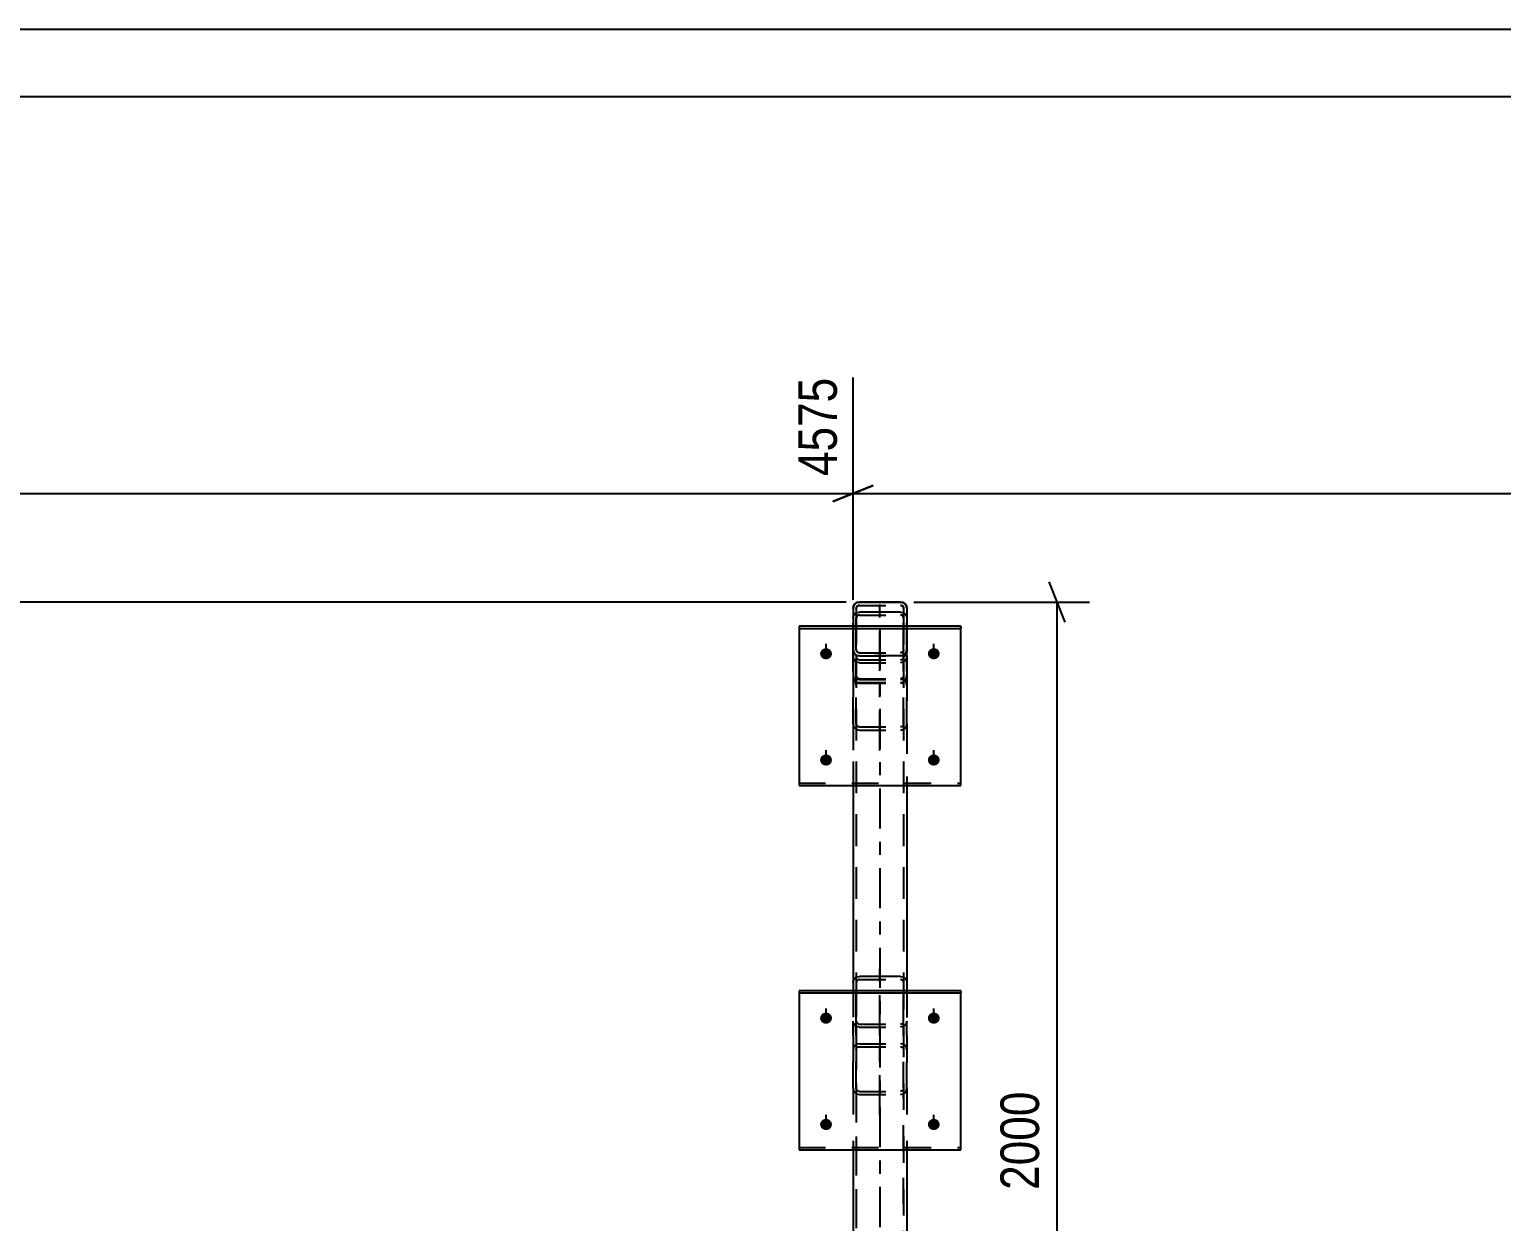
# Model space of a CAD drawing. Header units: millimetres. Extents: x -107 to 1082, y -577 to 264.
# Drawn here: x 81.6 to 190.9, y 175 to 263.5 of the extents above; entities that cross this region are included whole.
import ezdxf

# ---------------------------------------------------------------- set-up
doc = ezdxf.new("R2010")
doc.units = ezdxf.units.MM
doc.linetypes.add('DXK_LINE_DOT2', pattern=[3.9198, 1.9599, -1.9599])
doc.linetypes.add('DXK_LINE_DOT3', pattern=[5.9187, 2.979, -0.9799, 0.9799, -0.9799])
doc.styles.add('Arial Narrow', font='ARIALN.TTF', dxfattribs={"height": 0.2})

# ---------------------------------------------------------------- blocks, each defined once
blk = doc.blocks.new('Unknown-389677451-1162')
at = {"color": 5, "linetype": 'Continuous'}
for p, q in [((1081.77, 263.53), (-107.23, 263.53)), ((1076.77, 258.53), (-102.23, 258.53))]:
    blk.add_line(p, q, dxfattribs=at)
blk = doc.blocks.new('Bolt-389677451-33499 - 1931')
at = {"linetype": 'Continuous'}
for points in [[(148.78, 190.51), (148.87, 190.51), (148.96, 190.48), (149.04, 190.44), (149.1, 190.38), (149.16, 190.31), (149.19, 190.23), (149.21, 190.14), (149.21, 190.06), (149.19, 189.97), (149.16, 189.89), (149.1, 189.82), (149.04, 189.77), (148.96, 189.72), (148.87, 189.7), (148.78, 189.69), (148.68, 189.7), (148.6, 189.72), (148.52, 189.77), (148.45, 189.82), (148.4, 189.89), (148.36, 189.97), (148.34, 190.06), (148.34, 190.14), (148.36, 190.23), (148.4, 190.31), (148.45, 190.38), (148.52, 190.44), (148.6, 190.48), (148.68, 190.51)], [(148.78, 182.62), (148.87, 182.61), (148.96, 182.59), (149.04, 182.54), (149.1, 182.48), (149.16, 182.41), (149.19, 182.34), (149.21, 182.25), (149.21, 182.16), (149.19, 182.08), (149.16, 182), (149.1, 181.93), (149.04, 181.87), (148.96, 181.83), (148.87, 181.8), (148.78, 181.79), (148.68, 181.8), (148.6, 181.83), (148.52, 181.87), (148.45, 181.93), (148.4, 182), (148.36, 182.08), (148.34, 182.16), (148.34, 182.25), (148.36, 182.34), (148.4, 182.41), (148.45, 182.48), (148.52, 182.54), (148.6, 182.59), (148.68, 182.61)]]:
    blk.add_hatch(color=1, dxfattribs=at).paths.add_polyline_path(points)
at = {"color": 1, "linetype": 'Continuous'}
for p, q in [((148.78, 189.76), (148.78, 190.83)), ((148.78, 181.87), (148.78, 182.93))]:
    blk.add_line(p, q, dxfattribs=at)
blk = doc.blocks.new('Part-389677451-2042 - 1931')
at = {"color": 2, "linetype": 'Continuous'}
for p, q in [((142.81, 220.71), (142.92, 220.86)), ((142.92, 220.86), (143.07, 220.97)), ((143.07, 220.97), (143.26, 221)), ((143.26, 221), (146.3, 221)), ((146.3, 221), (146.48, 220.97)), ((146.48, 220.97), (146.64, 220.86)), ((146.64, 220.86), (146.74, 220.71)), ((142.78, 220.52), (142.81, 220.71)), ((142.78, 220.52), (142.78, 219.81)), ((146.74, 220.71), (146.78, 220.52)), ((146.78, 220.52), (146.78, 219.81)), ((142.78, 207.39), (142.78, 192.74)), ((146.78, 207.39), (146.78, 192.74)), ((142.78, 180.33), (142.78, 169.25)), ((146.78, 180.33), (146.78, 169.25)), ((142.78, 141), (142.78, 161.07)), ((146.78, 141), (146.78, 161.07)), ((146.74, 141), (142.78, 141)), ((146.78, 141), (146.74, 141))]:
    blk.add_line(p, q, dxfattribs=at)
at = {"color": 7, "linetype": 'DXK_LINE_DOT2'}
for p, q in [((142.78, 219.81), (142.78, 207.39)), ((143.03, 220.62), (143.02, 220.52)), ((143.02, 220.52), (143.02, 141)), ((143.09, 220.69), (143.03, 220.62)), ((143.16, 220.75), (143.09, 220.69)), ((143.26, 220.76), (143.16, 220.75)), ((143.26, 220.76), (146.3, 220.76)), ((146.39, 220.75), (146.3, 220.76)), ((146.47, 220.69), (146.39, 220.75)), ((146.52, 220.62), (146.47, 220.69)), ((146.54, 220.52), (146.52, 220.62)), ((146.54, 220.52), (146.54, 141)), ((146.78, 219.81), (146.78, 207.39)), ((142.81, 217.3), (142.78, 217.48)), ((142.92, 217.14), (142.81, 217.3)), ((143.07, 217.04), (142.92, 217.14)), ((143.02, 217.48), (143.03, 217.39)), ((143.03, 217.39), (143.09, 217.31)), ((143.26, 217), (143.07, 217.04)), ((143.09, 217.31), (143.16, 217.26)), ((143.16, 217.26), (143.26, 217.24)), ((143.26, 217.24), (146.3, 217.24)), ((143.26, 217), (146.3, 217)), ((146.3, 217.24), (146.39, 217.26)), ((146.48, 217.04), (146.3, 217)), ((146.39, 217.26), (146.47, 217.31)), ((146.47, 217.31), (146.52, 217.39)), ((146.64, 217.14), (146.48, 217.04)), ((146.52, 217.39), (146.54, 217.48)), ((146.74, 217.3), (146.64, 217.14)), ((146.78, 217.48), (146.74, 217.3)), ((142.78, 192.74), (142.78, 180.33)), ((146.78, 192.74), (146.78, 180.33)), ((143.02, 192.14), (143.02, 141)), ((146.54, 141), (146.54, 184.51)), ((142.78, 169.25), (142.78, 161.07)), ((146.78, 169.25), (146.78, 161.07)), ((146.52, 141), (146.54, 141))]:
    blk.add_line(p, q, dxfattribs=at)
at = {"color": 7, "linetype": 'DXK_LINE_DOT3'}
blk.add_line((144.78, 219), (144.78, 141), dxfattribs=at)
blk = doc.blocks.new('Part-389677451-2259 - 1931')
at = {"color": 2, "linetype": 'Continuous'}
for p, q in [((142.92, 220.86), (142.81, 220.71)), ((143.07, 220.97), (142.92, 220.86)), ((143.26, 221), (143.07, 220.97)), ((146.3, 221), (143.26, 221)), ((146.48, 220.97), (146.3, 221)), ((146.64, 220.86), (146.48, 220.97)), ((146.74, 220.71), (146.64, 220.86)), ((142.81, 220.71), (142.78, 220.52)), ((142.78, 220.52), (142.78, 220.52)), ((146.78, 220.52), (146.74, 220.71)), ((146.78, 220.52), (146.78, 220.52))]:
    blk.add_line(p, q, dxfattribs=at)
at = {"color": 7, "linetype": 'DXK_LINE_DOT2'}
for p, q in [((142.78, 217.48), (142.78, 220.52)), ((143.02, 220.52), (143.03, 220.62)), ((143.02, 220.52), (143.02, 220.52)), ((143.02, 217.48), (143.02, 220.52)), ((143.03, 220.62), (143.09, 220.69)), ((143.09, 220.69), (143.16, 220.75)), ((143.16, 220.75), (143.26, 220.76)), ((143.26, 220.76), (143.26, 220.76)), ((143.26, 220.76), (146.3, 220.76)), ((146.3, 220.76), (146.3, 220.76)), ((146.3, 220.76), (146.39, 220.75)), ((146.39, 220.75), (146.47, 220.69)), ((146.47, 220.69), (146.52, 220.62)), ((146.52, 220.62), (146.54, 220.52)), ((146.54, 220.52), (146.54, 220.52)), ((146.54, 217.48), (146.54, 220.52)), ((146.78, 217.48), (146.78, 220.52)), ((142.78, 217.48), (142.78, 217.48)), ((142.78, 217.48), (142.81, 217.3)), ((142.81, 217.3), (142.92, 217.14)), ((142.92, 217.14), (143.07, 217.04)), ((143.02, 217.48), (143.02, 217.48)), ((143.03, 217.39), (143.02, 217.48)), ((143.09, 217.31), (143.03, 217.39)), ((143.07, 217.04), (143.26, 217)), ((143.16, 217.26), (143.09, 217.31)), ((143.26, 217.24), (143.16, 217.26)), ((143.26, 217.24), (143.26, 217.24)), ((143.26, 217.24), (146.3, 217.24)), ((146.3, 217), (143.26, 217)), ((146.39, 217.26), (146.3, 217.24)), ((146.3, 217.24), (146.3, 217.24)), ((146.3, 217), (146.48, 217.04)), ((146.47, 217.31), (146.39, 217.26)), ((146.52, 217.39), (146.47, 217.31)), ((146.48, 217.04), (146.64, 217.14)), ((146.54, 217.48), (146.52, 217.39)), ((146.54, 217.48), (146.54, 217.48)), ((146.64, 217.14), (146.74, 217.3)), ((146.74, 217.3), (146.78, 217.48)), ((146.78, 217.48), (146.78, 217.48))]:
    blk.add_line(p, q, dxfattribs=at)
blk = doc.blocks.new('Part-389677451-2260 - 1931')
at = {"color": 7, "linetype": 'DXK_LINE_DOT2'}
for p, q in [((146.78, 217), (142.78, 217)), ((142.78, 217), (142.78, 189.01)), ((143.02, 217), (143.02, 189.01)), ((146.54, 217), (146.54, 189.01)), ((146.78, 217), (146.78, 215.62)), ((142.78, 215.62), (142.81, 215.37)), ((142.81, 215.37), (142.92, 215.16)), ((143.03, 215.5), (143.02, 215.62)), ((143.09, 215.39), (143.03, 215.5)), ((143.16, 215.32), (143.09, 215.39)), ((146.47, 215.39), (146.39, 215.32)), ((146.52, 215.5), (146.47, 215.39)), ((146.54, 215.62), (146.52, 215.5)), ((146.64, 215.16), (146.74, 215.37)), ((146.74, 215.37), (146.78, 215.62)), ((146.78, 215.62), (146.78, 189.01)), ((142.92, 215.16), (143.07, 215.02)), ((143.07, 215.02), (143.26, 214.97)), ((143.26, 215.3), (143.16, 215.32)), ((143.26, 215.3), (146.3, 215.3)), ((143.26, 214.97), (146.3, 214.97)), ((146.39, 215.32), (146.3, 215.3)), ((146.3, 214.97), (146.48, 215.02)), ((146.48, 215.02), (146.64, 215.16))]:
    blk.add_line(p, q, dxfattribs=at)
blk = doc.blocks.new('Bolt-389677451-33504 - 1931')
at = {"linetype": 'Continuous'}
for points in [[(140.78, 217.58), (140.87, 217.57), (140.96, 217.54), (141.04, 217.5), (141.1, 217.44), (141.16, 217.37), (141.19, 217.29), (141.21, 217.21), (141.21, 217.12), (141.19, 217.04), (141.16, 216.96), (141.1, 216.89), (141.04, 216.83), (140.96, 216.79), (140.87, 216.76), (140.78, 216.75), (140.68, 216.76), (140.6, 216.79), (140.52, 216.83), (140.45, 216.89), (140.4, 216.96), (140.36, 217.04), (140.34, 217.12), (140.34, 217.21), (140.36, 217.29), (140.4, 217.37), (140.45, 217.44), (140.52, 217.5), (140.6, 217.54), (140.68, 217.57)], [(140.78, 209.68), (140.87, 209.68), (140.96, 209.65), (141.04, 209.61), (141.1, 209.55), (141.16, 209.48), (141.19, 209.4), (141.21, 209.31), (141.21, 209.23), (141.19, 209.14), (141.16, 209.06), (141.1, 208.99), (141.04, 208.94), (140.96, 208.89), (140.87, 208.87), (140.78, 208.86), (140.68, 208.87), (140.6, 208.89), (140.52, 208.94), (140.45, 208.99), (140.4, 209.06), (140.36, 209.14), (140.34, 209.23), (140.34, 209.31), (140.36, 209.4), (140.4, 209.48), (140.45, 209.55), (140.52, 209.61), (140.6, 209.65), (140.68, 209.68)]]:
    blk.add_hatch(color=1, dxfattribs=at).paths.add_polyline_path(points)
at = {"color": 1, "linetype": 'Continuous'}
for p, q in [((140.78, 216.82), (140.78, 217.89)), ((140.78, 208.93), (140.78, 210))]:
    blk.add_line(p, q, dxfattribs=at)
blk = doc.blocks.new('Part-389677451-33483 - 1931')
at = {"color": 7, "linetype": 'DXK_LINE_DOT3'}
blk.add_line((144.78, 182.9), (144.78, 194.73), dxfattribs=at)
at = {"color": 2, "linetype": 'Continuous'}
for p, q in [((142.78, 192.74), (142.81, 192.92)), ((142.78, 192.74), (142.78, 192.14)), ((142.81, 192.92), (142.92, 193.06)), ((142.92, 193.06), (143.07, 193.16)), ((143.07, 193.16), (143.26, 193.2)), ((146.3, 193.2), (143.26, 193.2)), ((146.3, 193.2), (146.48, 193.16)), ((146.48, 193.16), (146.64, 193.06)), ((146.64, 193.06), (146.74, 192.92)), ((146.74, 192.92), (146.78, 192.74)), ((146.78, 192.74), (146.78, 192.14))]:
    blk.add_line(p, q, dxfattribs=at)
at = {"color": 7, "linetype": 'DXK_LINE_DOT2'}
for p, q in [((143.03, 192.83), (143.02, 192.74)), ((143.02, 192.74), (143.02, 187.75)), ((143.09, 192.9), (143.03, 192.83)), ((143.16, 192.95), (143.09, 192.9)), ((143.26, 192.97), (143.16, 192.95)), ((143.26, 193.2), (143.26, 193.2)), ((143.26, 192.97), (146.3, 192.97)), ((146.3, 193.2), (146.3, 193.2)), ((146.39, 192.95), (146.3, 192.97)), ((146.47, 192.9), (146.39, 192.95)), ((146.52, 192.83), (146.47, 192.9)), ((146.54, 192.74), (146.52, 192.83)), ((146.54, 192.74), (146.54, 187.75)), ((142.78, 192.14), (142.78, 189.89)), ((142.78, 192.14), (142.78, 187.75)), ((143.02, 189.89), (143.02, 192.14)), ((146.54, 189.89), (146.54, 192.14)), ((146.78, 192.14), (146.78, 189.89)), ((146.78, 192.14), (146.78, 187.75)), ((142.78, 184.89), (142.78, 189.89)), ((142.81, 189.71), (142.78, 189.89)), ((142.92, 189.57), (142.81, 189.71)), ((143.07, 189.47), (142.92, 189.57)), ((143.02, 184.89), (143.02, 189.89)), ((143.02, 189.89), (143.03, 189.8)), ((143.03, 189.8), (143.09, 189.73)), ((143.26, 189.44), (143.07, 189.47)), ((143.09, 189.73), (143.16, 189.68)), ((143.16, 189.68), (143.26, 189.66)), ((143.26, 189.66), (146.3, 189.66)), ((143.26, 189.44), (146.3, 189.44)), ((146.3, 189.66), (146.39, 189.68)), ((146.48, 189.47), (146.3, 189.44)), ((146.39, 189.68), (146.47, 189.73)), ((146.47, 189.73), (146.52, 189.8)), ((146.64, 189.57), (146.48, 189.47)), ((146.52, 189.8), (146.54, 189.89)), ((146.54, 184.89), (146.54, 189.89)), ((146.74, 189.71), (146.64, 189.57)), ((146.78, 189.89), (146.74, 189.71)), ((146.78, 184.89), (146.78, 189.89)), ((142.92, 188.07), (142.81, 187.92)), ((143.07, 188.16), (142.92, 188.07)), ((143.26, 188.2), (143.07, 188.16)), ((143.26, 188.2), (146.3, 188.2)), ((146.48, 188.16), (146.3, 188.2)), ((146.64, 188.07), (146.48, 188.16)), ((146.74, 187.92), (146.64, 188.07)), ((142.81, 187.92), (142.78, 187.75)), ((142.78, 184.89), (142.78, 187.75)), ((143.02, 187.75), (143.03, 187.83)), ((143.02, 184.89), (143.02, 187.75)), ((143.03, 187.83), (143.09, 187.91)), ((143.09, 187.91), (143.16, 187.96)), ((143.16, 187.96), (143.26, 187.97)), ((143.26, 187.97), (146.3, 187.97)), ((146.3, 187.97), (146.39, 187.96)), ((146.39, 187.96), (146.47, 187.91)), ((146.47, 187.91), (146.52, 187.83)), ((146.52, 187.83), (146.54, 187.75)), ((146.54, 184.89), (146.54, 187.75)), ((146.78, 187.75), (146.74, 187.92)), ((146.78, 184.89), (146.78, 187.75)), ((142.78, 184.89), (142.81, 184.72)), ((143.03, 184.8), (143.02, 184.89)), ((143.09, 184.73), (143.03, 184.8)), ((143.16, 184.68), (143.09, 184.73)), ((146.47, 184.73), (146.39, 184.68)), ((146.52, 184.8), (146.47, 184.73)), ((146.54, 184.89), (146.52, 184.8)), ((146.74, 184.72), (146.78, 184.89)), ((142.81, 184.72), (142.92, 184.57)), ((142.92, 184.57), (143.07, 184.47)), ((143.07, 184.47), (143.26, 184.44)), ((143.26, 184.66), (143.16, 184.68)), ((143.26, 184.66), (146.3, 184.66)), ((143.26, 184.44), (146.3, 184.44)), ((146.39, 184.68), (146.3, 184.66)), ((146.3, 184.44), (146.48, 184.47)), ((146.48, 184.47), (146.64, 184.57)), ((146.64, 184.57), (146.74, 184.72))]:
    blk.add_line(p, q, dxfattribs=at)
blk = doc.blocks.new('Part-389677451-33484 - 1931')
at = {"color": 2, "linetype": 'Continuous'}
for p, q in [((138.78, 192.14), (138.78, 191.98)), ((150.78, 192.14), (138.78, 192.14)), ((138.78, 191.98), (150.78, 191.98)), ((138.78, 191.98), (138.78, 180.33)), ((150.78, 191.98), (150.78, 192.14)), ((150.78, 180.33), (150.78, 191.98)), ((138.78, 180.33), (150.78, 180.33))]:
    blk.add_line(p, q, dxfattribs=at)
at = {"color": 7, "linetype": 'DXK_LINE_DOT2'}
for p, q in [((138.78, 192.14), (138.78, 191.98)), ((150.78, 192.14), (150.78, 191.98)), ((138.78, 180.49), (150.78, 180.49))]:
    blk.add_line(p, q, dxfattribs=at)
blk = doc.blocks.new('Part-389677451-33489 - 1931')
at = {"color": 7, "linetype": 'DXK_LINE_DOT3'}
blk.add_line((144.78, 209.97), (144.78, 221.79), dxfattribs=at)
at = {"color": 2, "linetype": 'Continuous'}
for p, q in [((142.78, 219.81), (142.81, 219.98)), ((142.78, 219.81), (142.78, 219.21)), ((142.81, 219.98), (142.92, 220.13)), ((142.92, 220.13), (143.07, 220.22)), ((143.07, 220.22), (143.26, 220.26)), ((146.3, 220.26), (143.26, 220.26)), ((146.3, 220.26), (146.48, 220.22)), ((146.48, 220.22), (146.64, 220.13)), ((146.64, 220.13), (146.74, 219.98)), ((146.74, 219.98), (146.78, 219.81)), ((146.78, 219.81), (146.78, 219.21))]:
    blk.add_line(p, q, dxfattribs=at)
at = {"color": 7, "linetype": 'DXK_LINE_DOT2'}
for p, q in [((142.78, 216.95), (142.78, 219.81)), ((143.03, 219.89), (143.02, 219.81)), ((143.02, 214.81), (143.02, 219.81)), ((143.02, 219.81), (143.02, 216.95)), ((143.09, 219.97), (143.03, 219.89)), ((143.16, 220.02), (143.09, 219.97)), ((143.26, 220.03), (143.16, 220.02)), ((143.26, 220.26), (143.26, 220.26)), ((143.26, 220.03), (146.3, 220.03)), ((146.3, 220.26), (146.3, 220.26)), ((146.39, 220.02), (146.3, 220.03)), ((146.47, 219.97), (146.39, 220.02)), ((146.52, 219.89), (146.47, 219.97)), ((146.54, 219.81), (146.52, 219.89)), ((146.54, 219.81), (146.54, 214.81)), ((146.54, 216.95), (146.54, 219.81)), ((146.78, 216.95), (146.78, 219.81)), ((142.78, 219.21), (142.78, 214.81)), ((146.78, 219.21), (146.78, 214.81)), ((142.78, 211.95), (142.78, 216.95)), ((142.81, 216.78), (142.78, 216.95)), ((142.92, 216.63), (142.81, 216.78)), ((143.07, 216.53), (142.92, 216.63)), ((143.02, 216.95), (143.02, 211.95)), ((143.02, 216.95), (143.03, 216.86)), ((143.03, 216.86), (143.09, 216.79)), ((143.26, 216.5), (143.07, 216.53)), ((143.09, 216.79), (143.16, 216.74)), ((143.16, 216.74), (143.26, 216.72)), ((143.26, 216.72), (146.3, 216.72)), ((143.26, 216.5), (146.3, 216.5)), ((146.3, 216.72), (146.39, 216.74)), ((146.48, 216.53), (146.3, 216.5)), ((146.39, 216.74), (146.47, 216.79)), ((146.47, 216.79), (146.52, 216.86)), ((146.64, 216.63), (146.48, 216.53)), ((146.52, 216.86), (146.54, 216.95)), ((146.54, 211.95), (146.54, 216.95)), ((146.74, 216.78), (146.64, 216.63)), ((146.78, 216.95), (146.74, 216.78)), ((146.78, 211.95), (146.78, 216.95)), ((142.81, 214.98), (142.78, 214.81)), ((142.78, 211.95), (142.78, 214.81)), ((142.92, 215.13), (142.81, 214.98)), ((143.07, 215.23), (142.92, 215.13)), ((143.02, 214.81), (143.03, 214.9)), ((143.02, 211.95), (143.02, 214.81)), ((143.03, 214.9), (143.09, 214.97)), ((143.26, 215.26), (143.07, 215.23)), ((143.09, 214.97), (143.16, 215.02)), ((143.16, 215.02), (143.26, 215.04)), ((143.26, 215.26), (146.3, 215.26)), ((143.26, 215.04), (146.3, 215.04)), ((146.48, 215.23), (146.3, 215.26)), ((146.3, 215.04), (146.39, 215.02)), ((146.39, 215.02), (146.47, 214.97)), ((146.47, 214.97), (146.52, 214.9)), ((146.64, 215.13), (146.48, 215.23)), ((146.52, 214.9), (146.54, 214.81)), ((146.54, 211.95), (146.54, 214.81)), ((146.74, 214.98), (146.64, 215.13)), ((146.78, 214.81), (146.74, 214.98)), ((146.78, 211.95), (146.78, 214.81)), ((142.78, 211.95), (142.81, 211.78)), ((142.81, 211.78), (142.92, 211.63)), ((142.92, 211.63), (143.07, 211.54)), ((143.03, 211.87), (143.02, 211.95)), ((143.09, 211.79), (143.03, 211.87)), ((143.07, 211.54), (143.26, 211.5)), ((143.16, 211.74), (143.09, 211.79)), ((143.26, 211.73), (143.16, 211.74)), ((143.26, 211.73), (146.3, 211.73)), ((143.26, 211.5), (146.3, 211.5)), ((146.39, 211.74), (146.3, 211.73)), ((146.3, 211.5), (146.48, 211.54)), ((146.47, 211.79), (146.39, 211.74)), ((146.52, 211.87), (146.47, 211.79)), ((146.48, 211.54), (146.64, 211.63)), ((146.54, 211.95), (146.52, 211.87)), ((146.64, 211.63), (146.74, 211.78)), ((146.74, 211.78), (146.78, 211.95))]:
    blk.add_line(p, q, dxfattribs=at)
blk = doc.blocks.new('Part-389677451-33490 - 1931')
at = {"color": 2, "linetype": 'Continuous'}
for p, q in [((138.78, 219.21), (138.78, 219.04)), ((150.78, 219.21), (138.78, 219.21)), ((138.78, 219.04), (150.78, 219.04)), ((138.78, 219.04), (138.78, 207.39)), ((150.78, 219.04), (150.78, 219.21)), ((150.78, 207.39), (150.78, 219.04)), ((138.78, 207.39), (150.78, 207.39))]:
    blk.add_line(p, q, dxfattribs=at)
at = {"color": 7, "linetype": 'DXK_LINE_DOT2'}
for p, q in [((138.78, 219.21), (138.78, 219.04)), ((150.78, 219.21), (150.78, 219.04)), ((138.78, 207.56), (150.78, 207.56))]:
    blk.add_line(p, q, dxfattribs=at)
blk = doc.blocks.new('Bolt-389677451-33498 - 1931')
at = {"linetype": 'Continuous'}
for points in [[(140.78, 190.51), (140.87, 190.51), (140.96, 190.48), (141.04, 190.44), (141.1, 190.38), (141.16, 190.31), (141.19, 190.23), (141.21, 190.14), (141.21, 190.06), (141.19, 189.97), (141.16, 189.89), (141.1, 189.82), (141.04, 189.77), (140.96, 189.72), (140.87, 189.7), (140.78, 189.69), (140.68, 189.7), (140.6, 189.72), (140.52, 189.77), (140.45, 189.82), (140.4, 189.89), (140.36, 189.97), (140.34, 190.06), (140.34, 190.14), (140.36, 190.23), (140.4, 190.31), (140.45, 190.38), (140.52, 190.44), (140.6, 190.48), (140.68, 190.51)], [(140.78, 182.62), (140.87, 182.61), (140.96, 182.59), (141.04, 182.54), (141.1, 182.48), (141.16, 182.41), (141.19, 182.34), (141.21, 182.25), (141.21, 182.16), (141.19, 182.08), (141.16, 182), (141.1, 181.93), (141.04, 181.87), (140.96, 181.83), (140.87, 181.8), (140.78, 181.79), (140.68, 181.8), (140.6, 181.83), (140.52, 181.87), (140.45, 181.93), (140.4, 182), (140.36, 182.08), (140.34, 182.16), (140.34, 182.25), (140.36, 182.34), (140.4, 182.41), (140.45, 182.48), (140.52, 182.54), (140.6, 182.59), (140.68, 182.61)]]:
    blk.add_hatch(color=1, dxfattribs=at).paths.add_polyline_path(points)
at = {"color": 1, "linetype": 'Continuous'}
for p, q in [((140.78, 189.76), (140.78, 190.83)), ((140.78, 181.87), (140.78, 182.93))]:
    blk.add_line(p, q, dxfattribs=at)
blk = doc.blocks.new('Bolt-389677451-33505 - 1931')
at = {"linetype": 'Continuous'}
for points in [[(148.78, 217.58), (148.87, 217.57), (148.96, 217.54), (149.04, 217.5), (149.1, 217.44), (149.16, 217.37), (149.19, 217.29), (149.21, 217.21), (149.21, 217.12), (149.19, 217.04), (149.16, 216.96), (149.1, 216.89), (149.04, 216.83), (148.96, 216.79), (148.87, 216.76), (148.78, 216.75), (148.68, 216.76), (148.6, 216.79), (148.52, 216.83), (148.45, 216.89), (148.4, 216.96), (148.36, 217.04), (148.34, 217.12), (148.34, 217.21), (148.36, 217.29), (148.4, 217.37), (148.45, 217.44), (148.52, 217.5), (148.6, 217.54), (148.68, 217.57)], [(148.78, 209.68), (148.87, 209.68), (148.96, 209.65), (149.04, 209.61), (149.1, 209.55), (149.16, 209.48), (149.19, 209.4), (149.21, 209.31), (149.21, 209.23), (149.19, 209.14), (149.16, 209.06), (149.1, 208.99), (149.04, 208.94), (148.96, 208.89), (148.87, 208.87), (148.78, 208.86), (148.68, 208.87), (148.6, 208.89), (148.52, 208.94), (148.45, 208.99), (148.4, 209.06), (148.36, 209.14), (148.34, 209.23), (148.34, 209.31), (148.36, 209.4), (148.4, 209.48), (148.45, 209.55), (148.52, 209.61), (148.6, 209.65), (148.68, 209.68)]]:
    blk.add_hatch(color=1, dxfattribs=at).paths.add_polyline_path(points)
at = {"color": 1, "linetype": 'Continuous'}
for p, q in [((148.78, 216.82), (148.78, 217.89)), ((148.78, 208.93), (148.78, 210))]:
    blk.add_line(p, q, dxfattribs=at)
blk = doc.blocks.new('StraightDimension-389677451-14916 - 1931')
at = {"color": 7, "linetype": 'Continuous'}
for p, q in [((142.78, 221.17), (142.78, 237.67)), ((144.28, 229.66), (141.28, 228.46)), ((142.78, 229.06), (382.78, 229.06))]:
    blk.add_line(p, q, dxfattribs=at)
blk = doc.blocks.new('StraightDimension-389677451-14917 - 1931')
at = {"color": 7, "linetype": 'Continuous'}
for p, q in [((142.78, 221.17), (142.78, 237.67)), ((141.28, 228.46), (144.28, 229.66)), ((1.24, 229.06), (142.78, 229.06))]:
    blk.add_line(p, q, dxfattribs=at)
at = {"color": 0, "linetype": 'Continuous'}
blk.add_wipeout([(142.18, 238.27), (137.98, 238.27), (137.98, 229.76), (142.18, 229.76)], dxfattribs=at)
at = {"color": 3, "linetype": 'Continuous', "style": 'Arial Narrow'}
blk.add_text('4575', height=2.863, rotation=90.0002, dxfattribs=at).set_placement((141.58, 230.36))
blk = doc.blocks.new('StraightDimension-389677451-15319 - 1931')
at = {"color": 7, "linetype": 'Continuous'}
for p, q in [((158.54, 219.5), (157.34, 222.5)), ((147.3, 221), (160.34, 221)), ((157.94, 141), (157.94, 221)), ((157.34, 142.5), (158.54, 139.5)), ((147.74, 141), (160.34, 141))]:
    blk.add_line(p, q, dxfattribs=at)
at = {"color": 0}
blk.add_wipeout([(157.19, 185.26), (152.99, 185.26), (152.99, 176.75), (157.19, 176.75)], dxfattribs=at)
at = {"color": 3, "style": 'Arial Narrow'}
blk.add_text('2000', height=2.863, rotation=90.0002, dxfattribs=at).set_placement((156.59, 177.35))
blk = doc.blocks.new('StraightDimension-389677451-29409 - 1931')
at = {"color": 7, "linetype": 'Continuous'}
blk.add_line((142.26, 221), (-24.73, 221), dxfattribs=at)

msp = doc.modelspace()

# ---------------------------------------------------------------- block references
for name in ['Unknown-389677451-1162', 'Part-389677451-33489 - 1931', 'Part-389677451-2042 - 1931', 'Part-389677451-2259 - 1931', 'Part-389677451-33490 - 1931', 'Bolt-389677451-33504 - 1931', 'Bolt-389677451-33505 - 1931', 'Part-389677451-2260 - 1931', 'Part-389677451-33483 - 1931', 'Part-389677451-33484 - 1931', 'Bolt-389677451-33498 - 1931', 'Bolt-389677451-33499 - 1931']:
    msp.add_blockref(name, (0, 0))

# ---------------------------------------------------------------- next in the draw order: block references
msp.add_blockref('StraightDimension-389677451-14916 - 1931', (0, 0))

# ---------------------------------------------------------------- next in the draw order: block references
for name in ['StraightDimension-389677451-14917 - 1931', 'StraightDimension-389677451-15319 - 1931']:
    msp.add_blockref(name, (0, 0))

# ---------------------------------------------------------------- next in the draw order: block references
msp.add_blockref('StraightDimension-389677451-29409 - 1931', (0, 0))

doc.saveas('drawing.dxf')
